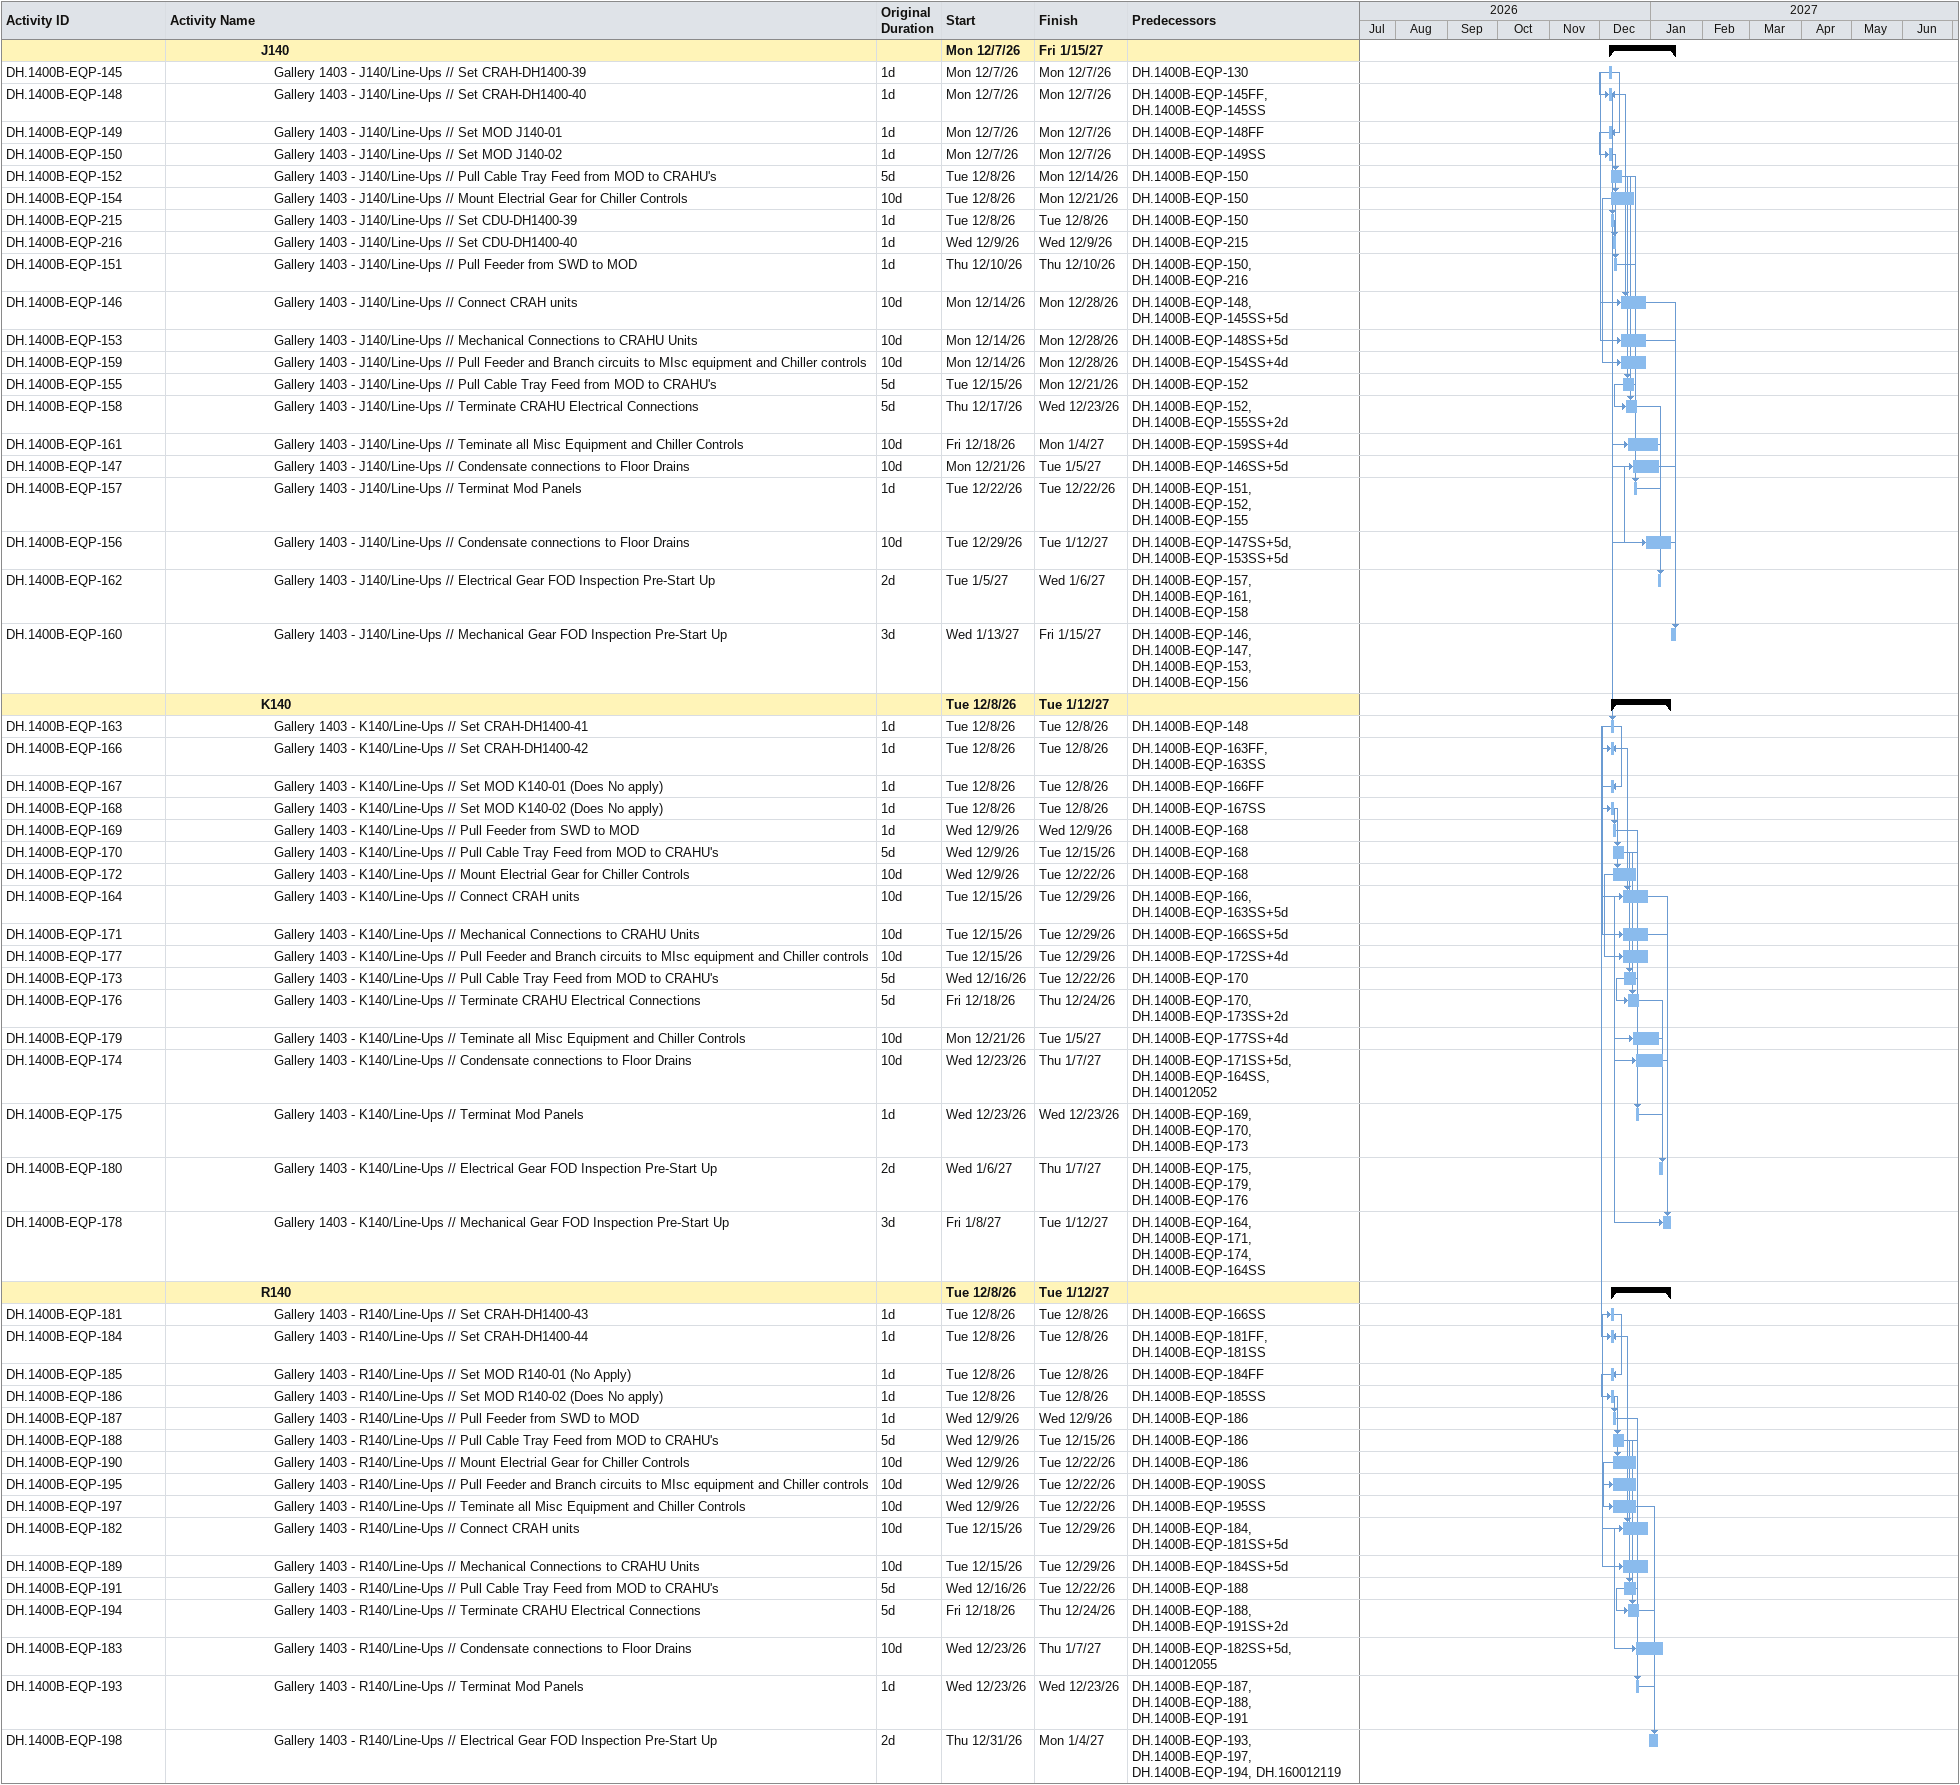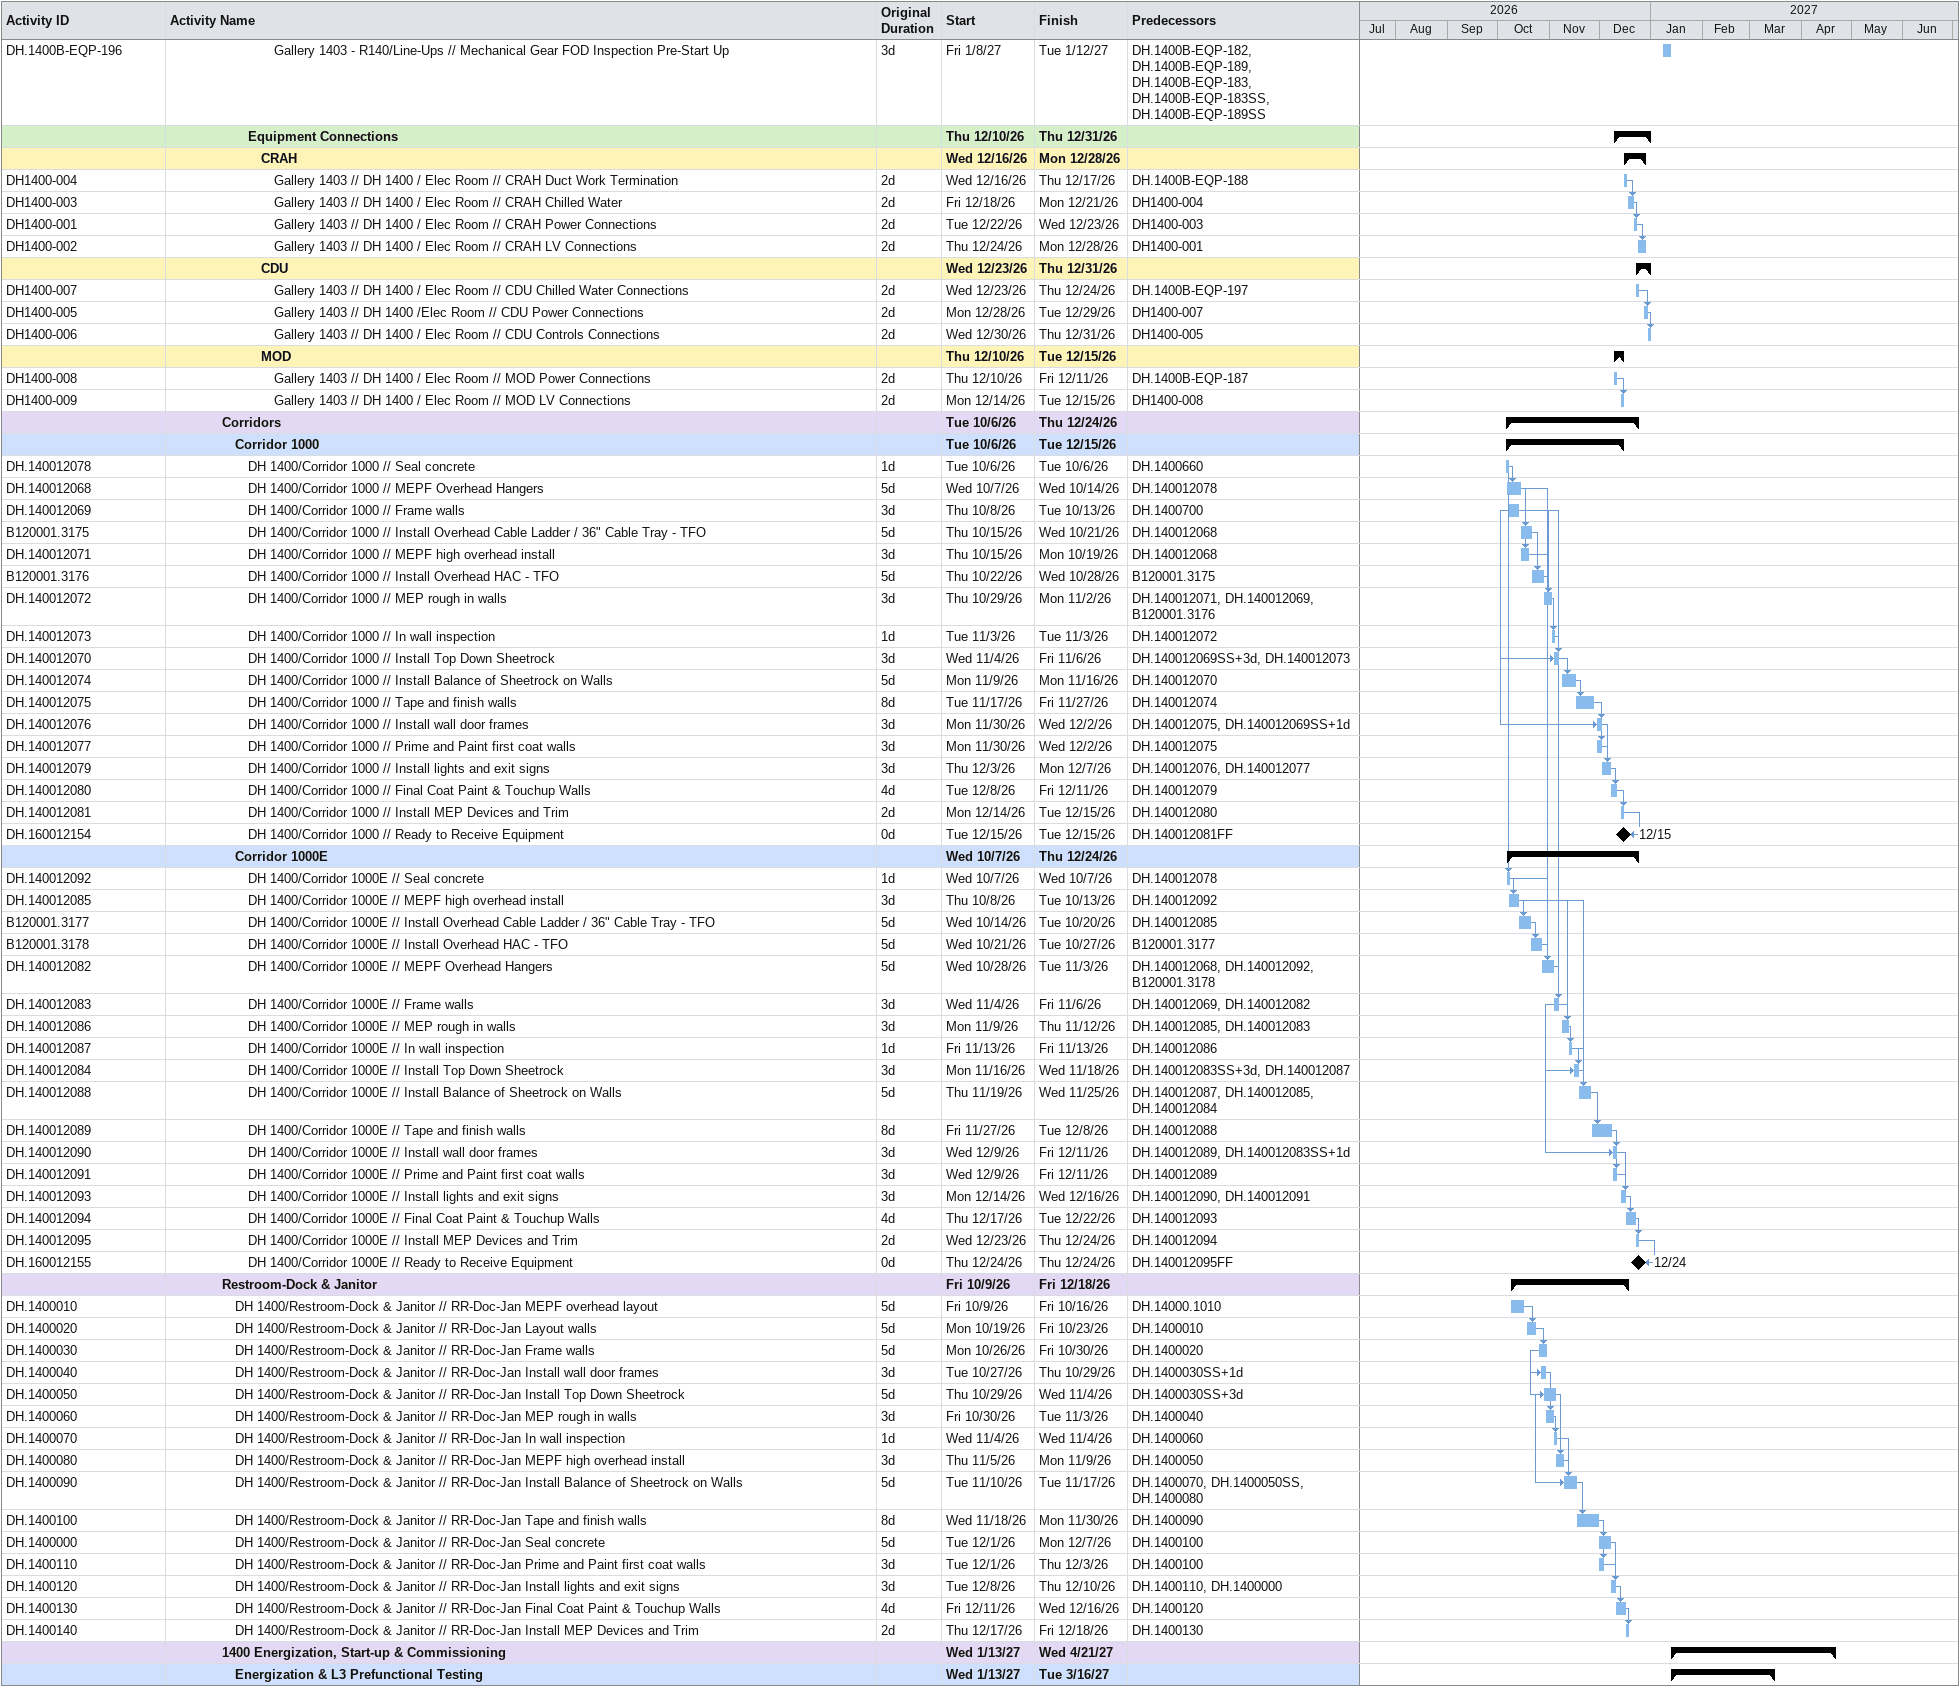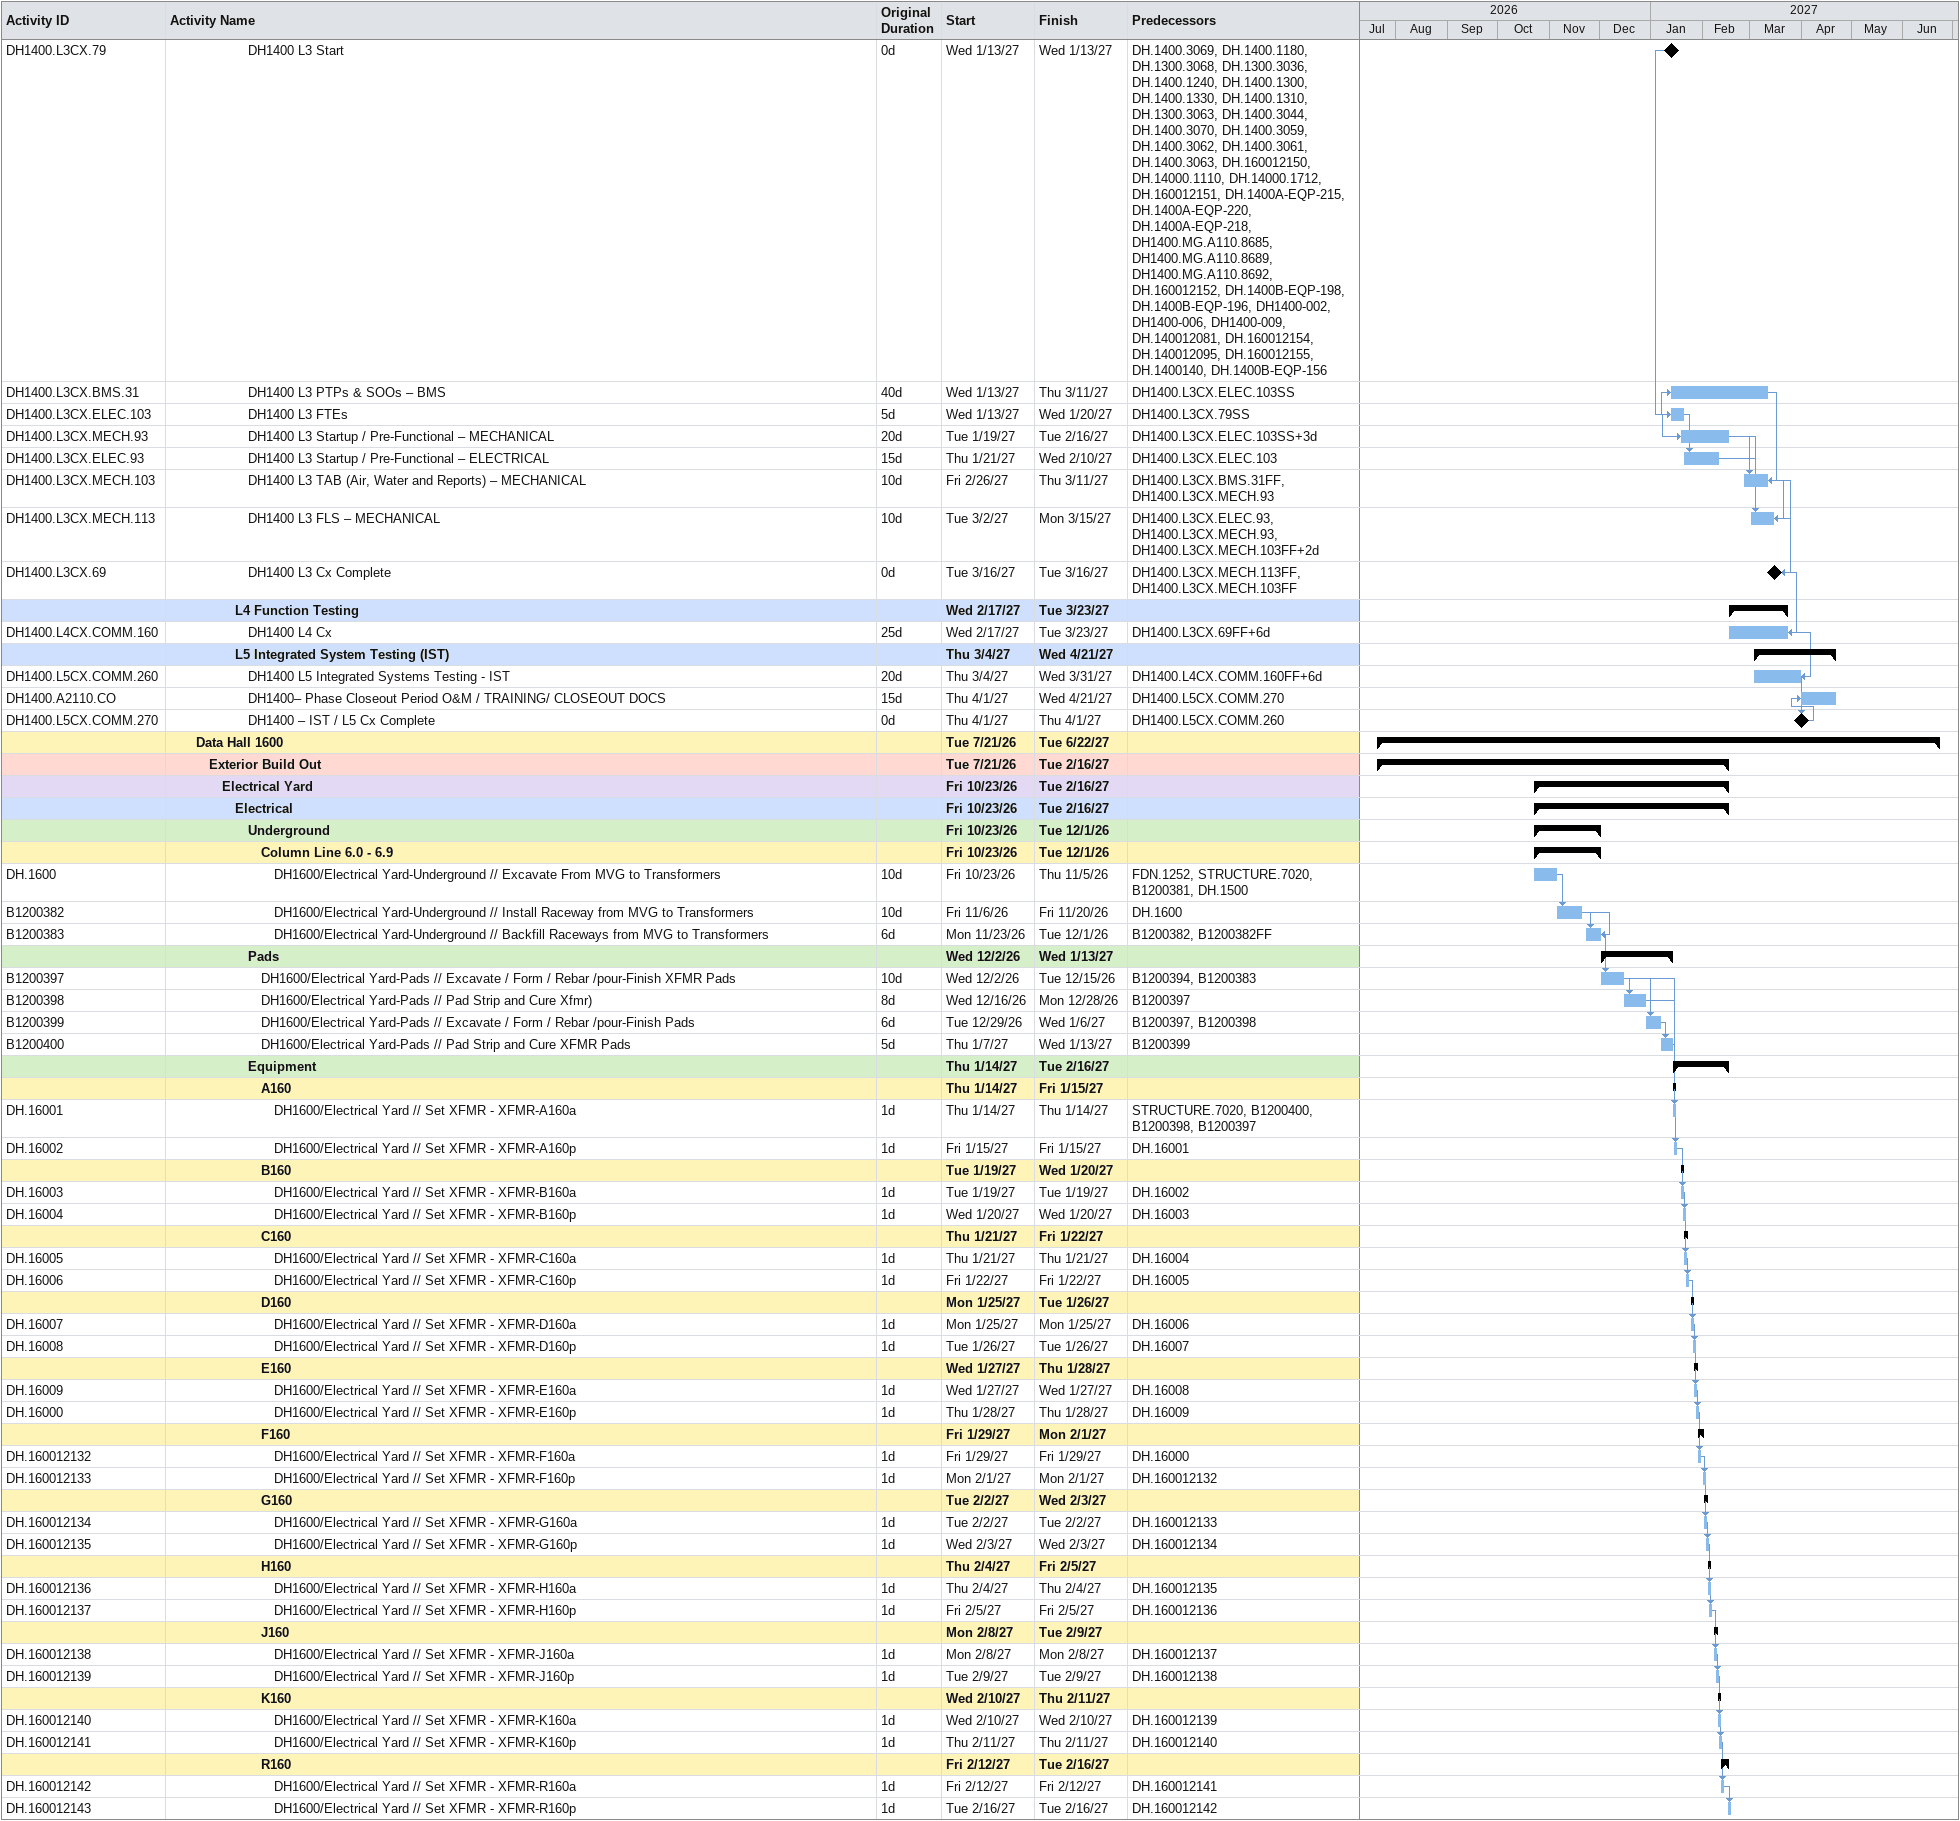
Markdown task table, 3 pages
| ID | Level | Task | Original duration | Start | Finish | Predecessors |
|---|---|---|---|---|---|---|
|  | 8 | **J140** |  | 2026-12-07 | 2027-01-15 |  |
| DH.1400B-EQP-145 | 9 | Gallery 1403 - J140/Line-Ups // Set CRAH-DH1400-39 | 1d | 2026-12-07 | 2026-12-07 | DH.1400B-EQP-130 |
| DH.1400B-EQP-148 | 9 | Gallery 1403 - J140/Line-Ups // Set CRAH-DH1400-40 | 1d | 2026-12-07 | 2026-12-07 | DH.1400B-EQP-145FF, DH.1400B-EQP-145SS |
| DH.1400B-EQP-149 | 9 | Gallery 1403 - J140/Line-Ups // Set MOD J140-01 | 1d | 2026-12-07 | 2026-12-07 | DH.1400B-EQP-148FF |
| DH.1400B-EQP-150 | 9 | Gallery 1403 - J140/Line-Ups // Set MOD J140-02 | 1d | 2026-12-07 | 2026-12-07 | DH.1400B-EQP-149SS |
| DH.1400B-EQP-152 | 9 | Gallery 1403 - J140/Line-Ups // Pull Cable Tray Feed from MOD to CRAHU's | 5d | 2026-12-08 | 2026-12-14 | DH.1400B-EQP-150 |
| DH.1400B-EQP-154 | 9 | Gallery 1403 - J140/Line-Ups // Mount Electrial Gear for Chiller Controls | 10d | 2026-12-08 | 2026-12-21 | DH.1400B-EQP-150 |
| DH.1400B-EQP-215 | 9 | Gallery 1403 - J140/Line-Ups // Set CDU-DH1400-39 | 1d | 2026-12-08 | 2026-12-08 | DH.1400B-EQP-150 |
| DH.1400B-EQP-216 | 9 | Gallery 1403 - J140/Line-Ups // Set CDU-DH1400-40 | 1d | 2026-12-09 | 2026-12-09 | DH.1400B-EQP-215 |
| DH.1400B-EQP-151 | 9 | Gallery 1403 - J140/Line-Ups // Pull Feeder from SWD to MOD | 1d | 2026-12-10 | 2026-12-10 | DH.1400B-EQP-150, DH.1400B-EQP-216 |
| DH.1400B-EQP-146 | 9 | Gallery 1403 - J140/Line-Ups // Connect CRAH units | 10d | 2026-12-14 | 2026-12-28 | DH.1400B-EQP-148, DH.1400B-EQP-145SS+5d |
| DH.1400B-EQP-153 | 9 | Gallery 1403 - J140/Line-Ups // Mechanical Connections to CRAHU Units | 10d | 2026-12-14 | 2026-12-28 | DH.1400B-EQP-148SS+5d |
| DH.1400B-EQP-159 | 9 | Gallery 1403 - J140/Line-Ups // Pull Feeder and Branch circuits to MIsc equipment and Chiller controls | 10d | 2026-12-14 | 2026-12-28 | DH.1400B-EQP-154SS+4d |
| DH.1400B-EQP-155 | 9 | Gallery 1403 - J140/Line-Ups // Pull Cable Tray Feed from MOD to CRAHU's | 5d | 2026-12-15 | 2026-12-21 | DH.1400B-EQP-152 |
| DH.1400B-EQP-158 | 9 | Gallery 1403 - J140/Line-Ups // Terminate CRAHU Electrical Connections | 5d | 2026-12-17 | 2026-12-23 | DH.1400B-EQP-152, DH.1400B-EQP-155SS+2d |
| DH.1400B-EQP-161 | 9 | Gallery 1403 - J140/Line-Ups // Teminate all Misc Equipment and Chiller Controls | 10d | 2026-12-18 | 2027-01-04 | DH.1400B-EQP-159SS+4d |
| DH.1400B-EQP-147 | 9 | Gallery 1403 - J140/Line-Ups // Condensate connections to Floor Drains | 10d | 2026-12-21 | 2027-01-05 | DH.1400B-EQP-146SS+5d |
| DH.1400B-EQP-157 | 9 | Gallery 1403 - J140/Line-Ups // Terminat Mod Panels | 1d | 2026-12-22 | 2026-12-22 | DH.1400B-EQP-151, DH.1400B-EQP-152, DH.1400B-EQP-155 |
| DH.1400B-EQP-156 | 9 | Gallery 1403 - J140/Line-Ups // Condensate connections to Floor Drains | 10d | 2026-12-29 | 2027-01-12 | DH.1400B-EQP-147SS+5d, DH.1400B-EQP-153SS+5d |
| DH.1400B-EQP-162 | 9 | Gallery 1403 - J140/Line-Ups // Electrical Gear FOD Inspection Pre-Start Up | 2d | 2027-01-05 | 2027-01-06 | DH.1400B-EQP-157, DH.1400B-EQP-161, DH.1400B-EQP-158 |
| DH.1400B-EQP-160 | 9 | Gallery 1403 - J140/Line-Ups // Mechanical Gear FOD Inspection Pre-Start Up | 3d | 2027-01-13 | 2027-01-15 | DH.1400B-EQP-146, DH.1400B-EQP-147, DH.1400B-EQP-153, DH.1400B-EQP-156 |
|  | 8 | **K140** |  | 2026-12-08 | 2027-01-12 |  |
| DH.1400B-EQP-163 | 9 | Gallery 1403 - K140/Line-Ups // Set CRAH-DH1400-41 | 1d | 2026-12-08 | 2026-12-08 | DH.1400B-EQP-148 |
| DH.1400B-EQP-166 | 9 | Gallery 1403 - K140/Line-Ups // Set CRAH-DH1400-42 | 1d | 2026-12-08 | 2026-12-08 | DH.1400B-EQP-163FF, DH.1400B-EQP-163SS |
| DH.1400B-EQP-167 | 9 | Gallery 1403 - K140/Line-Ups // Set MOD K140-01 (Does No apply) | 1d | 2026-12-08 | 2026-12-08 | DH.1400B-EQP-166FF |
| DH.1400B-EQP-168 | 9 | Gallery 1403 - K140/Line-Ups // Set MOD K140-02 (Does No apply) | 1d | 2026-12-08 | 2026-12-08 | DH.1400B-EQP-167SS |
| DH.1400B-EQP-169 | 9 | Gallery 1403 - K140/Line-Ups // Pull Feeder from SWD to MOD | 1d | 2026-12-09 | 2026-12-09 | DH.1400B-EQP-168 |
| DH.1400B-EQP-170 | 9 | Gallery 1403 - K140/Line-Ups // Pull Cable Tray Feed from MOD to CRAHU's | 5d | 2026-12-09 | 2026-12-15 | DH.1400B-EQP-168 |
| DH.1400B-EQP-172 | 9 | Gallery 1403 - K140/Line-Ups // Mount Electrial Gear for Chiller Controls | 10d | 2026-12-09 | 2026-12-22 | DH.1400B-EQP-168 |
| DH.1400B-EQP-164 | 9 | Gallery 1403 - K140/Line-Ups // Connect CRAH units | 10d | 2026-12-15 | 2026-12-29 | DH.1400B-EQP-166, DH.1400B-EQP-163SS+5d |
| DH.1400B-EQP-171 | 9 | Gallery 1403 - K140/Line-Ups // Mechanical Connections to CRAHU Units | 10d | 2026-12-15 | 2026-12-29 | DH.1400B-EQP-166SS+5d |
| DH.1400B-EQP-177 | 9 | Gallery 1403 - K140/Line-Ups // Pull Feeder and Branch circuits to MIsc equipment and Chiller controls | 10d | 2026-12-15 | 2026-12-29 | DH.1400B-EQP-172SS+4d |
| DH.1400B-EQP-173 | 9 | Gallery 1403 - K140/Line-Ups // Pull Cable Tray Feed from MOD to CRAHU's | 5d | 2026-12-16 | 2026-12-22 | DH.1400B-EQP-170 |
| DH.1400B-EQP-176 | 9 | Gallery 1403 - K140/Line-Ups // Terminate CRAHU Electrical Connections | 5d | 2026-12-18 | 2026-12-24 | DH.1400B-EQP-170, DH.1400B-EQP-173SS+2d |
| DH.1400B-EQP-179 | 9 | Gallery 1403 - K140/Line-Ups // Teminate all Misc Equipment and Chiller Controls | 10d | 2026-12-21 | 2027-01-05 | DH.1400B-EQP-177SS+4d |
| DH.1400B-EQP-174 | 9 | Gallery 1403 - K140/Line-Ups // Condensate connections to Floor Drains | 10d | 2026-12-23 | 2027-01-07 | DH.1400B-EQP-171SS+5d, DH.1400B-EQP-164SS, DH.140012052 |
| DH.1400B-EQP-175 | 9 | Gallery 1403 - K140/Line-Ups // Terminat Mod Panels | 1d | 2026-12-23 | 2026-12-23 | DH.1400B-EQP-169, DH.1400B-EQP-170, DH.1400B-EQP-173 |
| DH.1400B-EQP-180 | 9 | Gallery 1403 - K140/Line-Ups // Electrical Gear FOD Inspection Pre-Start Up | 2d | 2027-01-06 | 2027-01-07 | DH.1400B-EQP-175, DH.1400B-EQP-179, DH.1400B-EQP-176 |
| DH.1400B-EQP-178 | 9 | Gallery 1403 - K140/Line-Ups // Mechanical Gear FOD Inspection Pre-Start Up | 3d | 2027-01-08 | 2027-01-12 | DH.1400B-EQP-164, DH.1400B-EQP-171, DH.1400B-EQP-174, DH.1400B-EQP-164SS |
|  | 8 | **R140** |  | 2026-12-08 | 2027-01-12 |  |
| DH.1400B-EQP-181 | 9 | Gallery 1403 - R140/Line-Ups // Set CRAH-DH1400-43 | 1d | 2026-12-08 | 2026-12-08 | DH.1400B-EQP-166SS |
| DH.1400B-EQP-184 | 9 | Gallery 1403 - R140/Line-Ups // Set CRAH-DH1400-44 | 1d | 2026-12-08 | 2026-12-08 | DH.1400B-EQP-181FF, DH.1400B-EQP-181SS |
| DH.1400B-EQP-185 | 9 | Gallery 1403 - R140/Line-Ups // Set MOD R140-01 (No Apply) | 1d | 2026-12-08 | 2026-12-08 | DH.1400B-EQP-184FF |
| DH.1400B-EQP-186 | 9 | Gallery 1403 - R140/Line-Ups // Set MOD R140-02 (Does No apply) | 1d | 2026-12-08 | 2026-12-08 | DH.1400B-EQP-185SS |
| DH.1400B-EQP-187 | 9 | Gallery 1403 - R140/Line-Ups // Pull Feeder from SWD to MOD | 1d | 2026-12-09 | 2026-12-09 | DH.1400B-EQP-186 |
| DH.1400B-EQP-188 | 9 | Gallery 1403 - R140/Line-Ups // Pull Cable Tray Feed from MOD to CRAHU's | 5d | 2026-12-09 | 2026-12-15 | DH.1400B-EQP-186 |
| DH.1400B-EQP-190 | 9 | Gallery 1403 - R140/Line-Ups // Mount Electrial Gear for Chiller Controls | 10d | 2026-12-09 | 2026-12-22 | DH.1400B-EQP-186 |
| DH.1400B-EQP-195 | 9 | Gallery 1403 - R140/Line-Ups // Pull Feeder and Branch circuits to MIsc equipment and Chiller controls | 10d | 2026-12-09 | 2026-12-22 | DH.1400B-EQP-190SS |
| DH.1400B-EQP-197 | 9 | Gallery 1403 - R140/Line-Ups // Teminate all Misc Equipment and Chiller Controls | 10d | 2026-12-09 | 2026-12-22 | DH.1400B-EQP-195SS |
| DH.1400B-EQP-182 | 9 | Gallery 1403 - R140/Line-Ups // Connect CRAH units | 10d | 2026-12-15 | 2026-12-29 | DH.1400B-EQP-184, DH.1400B-EQP-181SS+5d |
| DH.1400B-EQP-189 | 9 | Gallery 1403 - R140/Line-Ups // Mechanical Connections to CRAHU Units | 10d | 2026-12-15 | 2026-12-29 | DH.1400B-EQP-184SS+5d |
| DH.1400B-EQP-191 | 9 | Gallery 1403 - R140/Line-Ups // Pull Cable Tray Feed from MOD to CRAHU's | 5d | 2026-12-16 | 2026-12-22 | DH.1400B-EQP-188 |
| DH.1400B-EQP-194 | 9 | Gallery 1403 - R140/Line-Ups // Terminate CRAHU Electrical Connections | 5d | 2026-12-18 | 2026-12-24 | DH.1400B-EQP-188, DH.1400B-EQP-191SS+2d |
| DH.1400B-EQP-183 | 9 | Gallery 1403 - R140/Line-Ups // Condensate connections to Floor Drains | 10d | 2026-12-23 | 2027-01-07 | DH.1400B-EQP-182SS+5d, DH.140012055 |
| DH.1400B-EQP-193 | 9 | Gallery 1403 - R140/Line-Ups // Terminat Mod Panels | 1d | 2026-12-23 | 2026-12-23 | DH.1400B-EQP-187, DH.1400B-EQP-188, DH.1400B-EQP-191 |
| DH.1400B-EQP-198 | 9 | Gallery 1403 - R140/Line-Ups // Electrical Gear FOD Inspection Pre-Start Up | 2d | 2026-12-31 | 2027-01-04 | DH.1400B-EQP-193, DH.1400B-EQP-197, DH.1400B-EQP-194, DH.160012119 |
| DH.1400B-EQP-196 | 9 | Gallery 1403 - R140/Line-Ups // Mechanical Gear FOD Inspection Pre-Start Up | 3d | 2027-01-08 | 2027-01-12 | DH.1400B-EQP-182, DH.1400B-EQP-189, DH.1400B-EQP-183, DH.1400B-EQP-183SS, DH.1400B-EQP-189SS |
|  | 7 | **Equipment Connections** |  | 2026-12-10 | 2026-12-31 |  |
|  | 8 | **CRAH** |  | 2026-12-16 | 2026-12-28 |  |
| DH1400-004 | 9 | Gallery 1403 // DH 1400 / Elec Room // CRAH Duct Work Termination | 2d | 2026-12-16 | 2026-12-17 | DH.1400B-EQP-188 |
| DH1400-003 | 9 | Gallery 1403 // DH 1400 / Elec Room // CRAH Chilled Water | 2d | 2026-12-18 | 2026-12-21 | DH1400-004 |
| DH1400-001 | 9 | Gallery 1403 // DH 1400 / Elec Room // CRAH Power Connections | 2d | 2026-12-22 | 2026-12-23 | DH1400-003 |
| DH1400-002 | 9 | Gallery 1403 // DH 1400 / Elec Room // CRAH LV Connections | 2d | 2026-12-24 | 2026-12-28 | DH1400-001 |
|  | 8 | **CDU** |  | 2026-12-23 | 2026-12-31 |  |
| DH1400-007 | 9 | Gallery 1403 // DH 1400 / Elec Room // CDU Chilled Water Connections | 2d | 2026-12-23 | 2026-12-24 | DH.1400B-EQP-197 |
| DH1400-005 | 9 | Gallery 1403 // DH 1400 /Elec Room // CDU Power Connections | 2d | 2026-12-28 | 2026-12-29 | DH1400-007 |
| DH1400-006 | 9 | Gallery 1403 // DH 1400 / Elec Room // CDU Controls Connections | 2d | 2026-12-30 | 2026-12-31 | DH1400-005 |
|  | 8 | **MOD** |  | 2026-12-10 | 2026-12-15 |  |
| DH1400-008 | 9 | Gallery 1403 // DH 1400 / Elec Room // MOD Power Connections | 2d | 2026-12-10 | 2026-12-11 | DH.1400B-EQP-187 |
| DH1400-009 | 9 | Gallery 1403 // DH 1400 / Elec Room // MOD LV Connections | 2d | 2026-12-14 | 2026-12-15 | DH1400-008 |
|  | 5 | **Corridors** |  | 2026-10-06 | 2026-12-24 |  |
|  | 6 | **Corridor 1000** |  | 2026-10-06 | 2026-12-15 |  |
| DH.140012078 | 7 | DH 1400/Corridor 1000 // Seal concrete | 1d | 2026-10-06 | 2026-10-06 | DH.1400660 |
| DH.140012068 | 7 | DH 1400/Corridor 1000 // MEPF Overhead Hangers | 5d | 2026-10-07 | 2026-10-14 | DH.140012078 |
| DH.140012069 | 7 | DH 1400/Corridor 1000 // Frame walls | 3d | 2026-10-08 | 2026-10-13 | DH.1400700 |
| B120001.3175 | 7 | DH 1400/Corridor 1000 // Install Overhead Cable Ladder / 36" Cable Tray - TFO | 5d | 2026-10-15 | 2026-10-21 | DH.140012068 |
| DH.140012071 | 7 | DH 1400/Corridor 1000 // MEPF high overhead install | 3d | 2026-10-15 | 2026-10-19 | DH.140012068 |
| B120001.3176 | 7 | DH 1400/Corridor 1000 // Install Overhead HAC - TFO | 5d | 2026-10-22 | 2026-10-28 | B120001.3175 |
| DH.140012072 | 7 | DH 1400/Corridor 1000 // MEP rough in walls | 3d | 2026-10-29 | 2026-11-02 | DH.140012071, DH.140012069, B120001.3176 |
| DH.140012073 | 7 | DH 1400/Corridor 1000 // In wall inspection | 1d | 2026-11-03 | 2026-11-03 | DH.140012072 |
| DH.140012070 | 7 | DH 1400/Corridor 1000 // Install Top Down Sheetrock | 3d | 2026-11-04 | 2026-11-06 | DH.140012069SS+3d, DH.140012073 |
| DH.140012074 | 7 | DH 1400/Corridor 1000 // Install Balance of Sheetrock on Walls | 5d | 2026-11-09 | 2026-11-16 | DH.140012070 |
| DH.140012075 | 7 | DH 1400/Corridor 1000 // Tape and finish walls | 8d | 2026-11-17 | 2026-11-27 | DH.140012074 |
| DH.140012076 | 7 | DH 1400/Corridor 1000 // Install wall door frames | 3d | 2026-11-30 | 2026-12-02 | DH.140012075, DH.140012069SS+1d |
| DH.140012077 | 7 | DH 1400/Corridor 1000 // Prime and Paint first coat walls | 3d | 2026-11-30 | 2026-12-02 | DH.140012075 |
| DH.140012079 | 7 | DH 1400/Corridor 1000 // Install lights and exit signs | 3d | 2026-12-03 | 2026-12-07 | DH.140012076, DH.140012077 |
| DH.140012080 | 7 | DH 1400/Corridor 1000 // Final Coat Paint & Touchup Walls | 4d | 2026-12-08 | 2026-12-11 | DH.140012079 |
| DH.140012081 | 7 | DH 1400/Corridor 1000 // Install MEP Devices and Trim | 2d | 2026-12-14 | 2026-12-15 | DH.140012080 |
| DH.160012154 | 7 | DH 1400/Corridor 1000 // Ready to Receive Equipment | 0d | 2026-12-15 | 2026-12-15 | DH.140012081FF |
|  | 6 | **Corridor 1000E** |  | 2026-10-07 | 2026-12-24 |  |
| DH.140012092 | 7 | DH 1400/Corridor 1000E // Seal concrete | 1d | 2026-10-07 | 2026-10-07 | DH.140012078 |
| DH.140012085 | 7 | DH 1400/Corridor 1000E // MEPF high overhead install | 3d | 2026-10-08 | 2026-10-13 | DH.140012092 |
| B120001.3177 | 7 | DH 1400/Corridor 1000E // Install Overhead Cable Ladder / 36" Cable Tray - TFO | 5d | 2026-10-14 | 2026-10-20 | DH.140012085 |
| B120001.3178 | 7 | DH 1400/Corridor 1000E // Install Overhead HAC - TFO | 5d | 2026-10-21 | 2026-10-27 | B120001.3177 |
| DH.140012082 | 7 | DH 1400/Corridor 1000E // MEPF Overhead Hangers | 5d | 2026-10-28 | 2026-11-03 | DH.140012068, DH.140012092, B120001.3178 |
| DH.140012083 | 7 | DH 1400/Corridor 1000E // Frame walls | 3d | 2026-11-04 | 2026-11-06 | DH.140012069, DH.140012082 |
| DH.140012086 | 7 | DH 1400/Corridor 1000E // MEP rough in walls | 3d | 2026-11-09 | 2026-11-12 | DH.140012085, DH.140012083 |
| DH.140012087 | 7 | DH 1400/Corridor 1000E // In wall inspection | 1d | 2026-11-13 | 2026-11-13 | DH.140012086 |
| DH.140012084 | 7 | DH 1400/Corridor 1000E // Install Top Down Sheetrock | 3d | 2026-11-16 | 2026-11-18 | DH.140012083SS+3d, DH.140012087 |
| DH.140012088 | 7 | DH 1400/Corridor 1000E // Install Balance of Sheetrock on Walls | 5d | 2026-11-19 | 2026-11-25 | DH.140012087, DH.140012085, DH.140012084 |
| DH.140012089 | 7 | DH 1400/Corridor 1000E // Tape and finish walls | 8d | 2026-11-27 | 2026-12-08 | DH.140012088 |
| DH.140012090 | 7 | DH 1400/Corridor 1000E // Install wall door frames | 3d | 2026-12-09 | 2026-12-11 | DH.140012089, DH.140012083SS+1d |
| DH.140012091 | 7 | DH 1400/Corridor 1000E // Prime and Paint first coat walls | 3d | 2026-12-09 | 2026-12-11 | DH.140012089 |
| DH.140012093 | 7 | DH 1400/Corridor 1000E // Install lights and exit signs | 3d | 2026-12-14 | 2026-12-16 | DH.140012090, DH.140012091 |
| DH.140012094 | 7 | DH 1400/Corridor 1000E // Final Coat Paint & Touchup Walls | 4d | 2026-12-17 | 2026-12-22 | DH.140012093 |
| DH.140012095 | 7 | DH 1400/Corridor 1000E // Install MEP Devices and Trim | 2d | 2026-12-23 | 2026-12-24 | DH.140012094 |
| DH.160012155 | 7 | DH 1400/Corridor 1000E // Ready to Receive Equipment | 0d | 2026-12-24 | 2026-12-24 | DH.140012095FF |
|  | 5 | **Restroom-Dock & Janitor** |  | 2026-10-09 | 2026-12-18 |  |
| DH.1400010 | 6 | DH 1400/Restroom-Dock & Janitor // RR-Doc-Jan MEPF overhead layout | 5d | 2026-10-09 | 2026-10-16 | DH.14000.1010 |
| DH.1400020 | 6 | DH 1400/Restroom-Dock & Janitor // RR-Doc-Jan Layout walls | 5d | 2026-10-19 | 2026-10-23 | DH.1400010 |
| DH.1400030 | 6 | DH 1400/Restroom-Dock & Janitor // RR-Doc-Jan Frame walls | 5d | 2026-10-26 | 2026-10-30 | DH.1400020 |
| DH.1400040 | 6 | DH 1400/Restroom-Dock & Janitor // RR-Doc-Jan Install wall door frames | 3d | 2026-10-27 | 2026-10-29 | DH.1400030SS+1d |
| DH.1400050 | 6 | DH 1400/Restroom-Dock & Janitor // RR-Doc-Jan Install Top Down Sheetrock | 5d | 2026-10-29 | 2026-11-04 | DH.1400030SS+3d |
| DH.1400060 | 6 | DH 1400/Restroom-Dock & Janitor // RR-Doc-Jan MEP rough in walls | 3d | 2026-10-30 | 2026-11-03 | DH.1400040 |
| DH.1400070 | 6 | DH 1400/Restroom-Dock & Janitor // RR-Doc-Jan In wall inspection | 1d | 2026-11-04 | 2026-11-04 | DH.1400060 |
| DH.1400080 | 6 | DH 1400/Restroom-Dock & Janitor // RR-Doc-Jan MEPF high overhead install | 3d | 2026-11-05 | 2026-11-09 | DH.1400050 |
| DH.1400090 | 6 | DH 1400/Restroom-Dock & Janitor // RR-Doc-Jan Install Balance of Sheetrock on Walls | 5d | 2026-11-10 | 2026-11-17 | DH.1400070, DH.1400050SS, DH.1400080 |
| DH.1400100 | 6 | DH 1400/Restroom-Dock & Janitor // RR-Doc-Jan Tape and finish walls | 8d | 2026-11-18 | 2026-11-30 | DH.1400090 |
| DH.1400000 | 6 | DH 1400/Restroom-Dock & Janitor // RR-Doc-Jan Seal concrete | 5d | 2026-12-01 | 2026-12-07 | DH.1400100 |
| DH.1400110 | 6 | DH 1400/Restroom-Dock & Janitor // RR-Doc-Jan Prime and Paint first coat walls | 3d | 2026-12-01 | 2026-12-03 | DH.1400100 |
| DH.1400120 | 6 | DH 1400/Restroom-Dock & Janitor // RR-Doc-Jan Install lights and exit signs | 3d | 2026-12-08 | 2026-12-10 | DH.1400110, DH.1400000 |
| DH.1400130 | 6 | DH 1400/Restroom-Dock & Janitor // RR-Doc-Jan Final Coat Paint & Touchup Walls | 4d | 2026-12-11 | 2026-12-16 | DH.1400120 |
| DH.1400140 | 6 | DH 1400/Restroom-Dock & Janitor // RR-Doc-Jan Install MEP Devices and Trim | 2d | 2026-12-17 | 2026-12-18 | DH.1400130 |
|  | 5 | **1400 Energization, Start-up & Commissioning** |  | 2027-01-13 | 2027-04-21 |  |
|  | 6 | **Energization & L3 Prefunctional Testing** |  | 2027-01-13 | 2027-03-16 |  |
| DH1400.L3CX.79 | 7 | DH1400 L3 Start | 0d | 2027-01-13 | 2027-01-13 | DH.1400.3069, DH.1400.1180, DH.1300.3068, DH.1300.3036, DH.1400.1240, DH.1400.1300, DH.1400.1330, DH.1400.1310, DH.1300.3063, DH.1400.3044, DH.1400.3070, DH.1400.3059, DH.1400.3062, DH.1400.3061, DH.1400.3063, DH.160012150, DH.14000.1110, DH.14000.1712, DH.160012151, DH.1400A-EQP-215, DH.1400A-EQP-220, DH.1400A-EQP-218, DH1400.MG.A110.8685, DH1400.MG.A110.8689, DH1400.MG.A110.8692, DH.160012152, DH.1400B-EQP-198, DH.1400B-EQP-196, DH1400-002, DH1400-006, DH1400-009, DH.140012081, DH.160012154, DH.140012095, DH.160012155, DH.1400140, DH.1400B-EQP-156 |
| DH1400.L3CX.BMS.31 | 7 | DH1400 L3 PTPs & SOOs – BMS | 40d | 2027-01-13 | 2027-03-11 | DH1400.L3CX.ELEC.103SS |
| DH1400.L3CX.ELEC.103 | 7 | DH1400 L3 FTEs | 5d | 2027-01-13 | 2027-01-20 | DH1400.L3CX.79SS |
| DH1400.L3CX.MECH.93 | 7 | DH1400 L3 Startup / Pre-Functional – MECHANICAL | 20d | 2027-01-19 | 2027-02-16 | DH1400.L3CX.ELEC.103SS+3d |
| DH1400.L3CX.ELEC.93 | 7 | DH1400 L3 Startup / Pre-Functional – ELECTRICAL | 15d | 2027-01-21 | 2027-02-10 | DH1400.L3CX.ELEC.103 |
| DH1400.L3CX.MECH.103 | 7 | DH1400 L3 TAB (Air, Water and Reports) – MECHANICAL | 10d | 2027-02-26 | 2027-03-11 | DH1400.L3CX.BMS.31FF, DH1400.L3CX.MECH.93 |
| DH1400.L3CX.MECH.113 | 7 | DH1400 L3 FLS – MECHANICAL | 10d | 2027-03-02 | 2027-03-15 | DH1400.L3CX.ELEC.93, DH1400.L3CX.MECH.93, DH1400.L3CX.MECH.103FF+2d |
| DH1400.L3CX.69 | 7 | DH1400 L3 Cx Complete | 0d | 2027-03-16 | 2027-03-16 | DH1400.L3CX.MECH.113FF, DH1400.L3CX.MECH.103FF |
|  | 6 | **L4 Function Testing** |  | 2027-02-17 | 2027-03-23 |  |
| DH1400.L4CX.COMM.160 | 7 | DH1400 L4 Cx | 25d | 2027-02-17 | 2027-03-23 | DH1400.L3CX.69FF+6d |
|  | 6 | **L5 Integrated System Testing (IST)** |  | 2027-03-04 | 2027-04-21 |  |
| DH1400.L5CX.COMM.260 | 7 | DH1400 L5 Integrated Systems Testing - IST | 20d | 2027-03-04 | 2027-03-31 | DH1400.L4CX.COMM.160FF+6d |
| DH1400.A2110.CO | 7 | DH1400– Phase Closeout Period O&M / TRAINING/ CLOSEOUT DOCS | 15d | 2027-04-01 | 2027-04-21 | DH1400.L5CX.COMM.270 |
| DH1400.L5CX.COMM.270 | 7 | DH1400 – IST / L5 Cx Complete | 0d | 2027-04-01 | 2027-04-01 | DH1400.L5CX.COMM.260 |
|  | 3 | **Data Hall 1600** |  | 2026-07-21 | 2027-06-22 |  |
|  | 4 | **Exterior Build Out** |  | 2026-07-21 | 2027-02-16 |  |
|  | 5 | **Electrical Yard** |  | 2026-10-23 | 2027-02-16 |  |
|  | 6 | **Electrical** |  | 2026-10-23 | 2027-02-16 |  |
|  | 7 | **Underground** |  | 2026-10-23 | 2026-12-01 |  |
|  | 8 | **Column Line 6.0 - 6.9** |  | 2026-10-23 | 2026-12-01 |  |
| DH.1600 | 9 | DH1600/Electrical Yard-Underground // Excavate From MVG to Transformers | 10d | 2026-10-23 | 2026-11-05 | FDN.1252, STRUCTURE.7020, B1200381, DH.1500 |
| B1200382 | 9 | DH1600/Electrical Yard-Underground // Install Raceway from MVG to Transformers | 10d | 2026-11-06 | 2026-11-20 | DH.1600 |
| B1200383 | 9 | DH1600/Electrical Yard-Underground // Backfill Raceways from MVG to Transformers | 6d | 2026-11-23 | 2026-12-01 | B1200382, B1200382FF |
|  | 7 | **Pads** |  | 2026-12-02 | 2027-01-13 |  |
| B1200397 | 8 | DH1600/Electrical Yard-Pads // Excavate / Form / Rebar /pour-Finish XFMR Pads | 10d | 2026-12-02 | 2026-12-15 | B1200394, B1200383 |
| B1200398 | 8 | DH1600/Electrical Yard-Pads // Pad Strip and Cure Xfmr) | 8d | 2026-12-16 | 2026-12-28 | B1200397 |
| B1200399 | 8 | DH1600/Electrical Yard-Pads // Excavate / Form / Rebar /pour-Finish Pads | 6d | 2026-12-29 | 2027-01-06 | B1200397, B1200398 |
| B1200400 | 8 | DH1600/Electrical Yard-Pads // Pad Strip and Cure XFMR Pads | 5d | 2027-01-07 | 2027-01-13 | B1200399 |
|  | 7 | **Equipment** |  | 2027-01-14 | 2027-02-16 |  |
|  | 8 | **A160** |  | 2027-01-14 | 2027-01-15 |  |
| DH.16001 | 9 | DH1600/Electrical Yard // Set XFMR - XFMR-A160a | 1d | 2027-01-14 | 2027-01-14 | STRUCTURE.7020, B1200400, B1200398, B1200397 |
| DH.16002 | 9 | DH1600/Electrical Yard // Set XFMR - XFMR-A160p | 1d | 2027-01-15 | 2027-01-15 | DH.16001 |
|  | 8 | **B160** |  | 2027-01-19 | 2027-01-20 |  |
| DH.16003 | 9 | DH1600/Electrical Yard // Set XFMR - XFMR-B160a | 1d | 2027-01-19 | 2027-01-19 | DH.16002 |
| DH.16004 | 9 | DH1600/Electrical Yard // Set XFMR - XFMR-B160p | 1d | 2027-01-20 | 2027-01-20 | DH.16003 |
|  | 8 | **C160** |  | 2027-01-21 | 2027-01-22 |  |
| DH.16005 | 9 | DH1600/Electrical Yard // Set XFMR - XFMR-C160a | 1d | 2027-01-21 | 2027-01-21 | DH.16004 |
| DH.16006 | 9 | DH1600/Electrical Yard // Set XFMR - XFMR-C160p | 1d | 2027-01-22 | 2027-01-22 | DH.16005 |
|  | 8 | **D160** |  | 2027-01-25 | 2027-01-26 |  |
| DH.16007 | 9 | DH1600/Electrical Yard // Set XFMR - XFMR-D160a | 1d | 2027-01-25 | 2027-01-25 | DH.16006 |
| DH.16008 | 9 | DH1600/Electrical Yard // Set XFMR - XFMR-D160p | 1d | 2027-01-26 | 2027-01-26 | DH.16007 |
|  | 8 | **E160** |  | 2027-01-27 | 2027-01-28 |  |
| DH.16009 | 9 | DH1600/Electrical Yard // Set XFMR - XFMR-E160a | 1d | 2027-01-27 | 2027-01-27 | DH.16008 |
| DH.16000 | 9 | DH1600/Electrical Yard // Set XFMR - XFMR-E160p | 1d | 2027-01-28 | 2027-01-28 | DH.16009 |
|  | 8 | **F160** |  | 2027-01-29 | 2027-02-01 |  |
| DH.160012132 | 9 | DH1600/Electrical Yard // Set XFMR - XFMR-F160a | 1d | 2027-01-29 | 2027-01-29 | DH.16000 |
| DH.160012133 | 9 | DH1600/Electrical Yard // Set XFMR - XFMR-F160p | 1d | 2027-02-01 | 2027-02-01 | DH.160012132 |
|  | 8 | **G160** |  | 2027-02-02 | 2027-02-03 |  |
| DH.160012134 | 9 | DH1600/Electrical Yard // Set XFMR - XFMR-G160a | 1d | 2027-02-02 | 2027-02-02 | DH.160012133 |
| DH.160012135 | 9 | DH1600/Electrical Yard // Set XFMR - XFMR-G160p | 1d | 2027-02-03 | 2027-02-03 | DH.160012134 |
|  | 8 | **H160** |  | 2027-02-04 | 2027-02-05 |  |
| DH.160012136 | 9 | DH1600/Electrical Yard // Set XFMR - XFMR-H160a | 1d | 2027-02-04 | 2027-02-04 | DH.160012135 |
| DH.160012137 | 9 | DH1600/Electrical Yard // Set XFMR - XFMR-H160p | 1d | 2027-02-05 | 2027-02-05 | DH.160012136 |
|  | 8 | **J160** |  | 2027-02-08 | 2027-02-09 |  |
| DH.160012138 | 9 | DH1600/Electrical Yard // Set XFMR - XFMR-J160a | 1d | 2027-02-08 | 2027-02-08 | DH.160012137 |
| DH.160012139 | 9 | DH1600/Electrical Yard // Set XFMR - XFMR-J160p | 1d | 2027-02-09 | 2027-02-09 | DH.160012138 |
|  | 8 | **K160** |  | 2027-02-10 | 2027-02-11 |  |
| DH.160012140 | 9 | DH1600/Electrical Yard // Set XFMR - XFMR-K160a | 1d | 2027-02-10 | 2027-02-10 | DH.160012139 |
| DH.160012141 | 9 | DH1600/Electrical Yard // Set XFMR - XFMR-K160p | 1d | 2027-02-11 | 2027-02-11 | DH.160012140 |
|  | 8 | **R160** |  | 2027-02-12 | 2027-02-16 |  |
| DH.160012142 | 9 | DH1600/Electrical Yard // Set XFMR - XFMR-R160a | 1d | 2027-02-12 | 2027-02-12 | DH.160012141 |
| DH.160012143 | 9 | DH1600/Electrical Yard // Set XFMR - XFMR-R160p | 1d | 2027-02-16 | 2027-02-16 | DH.160012142 |
